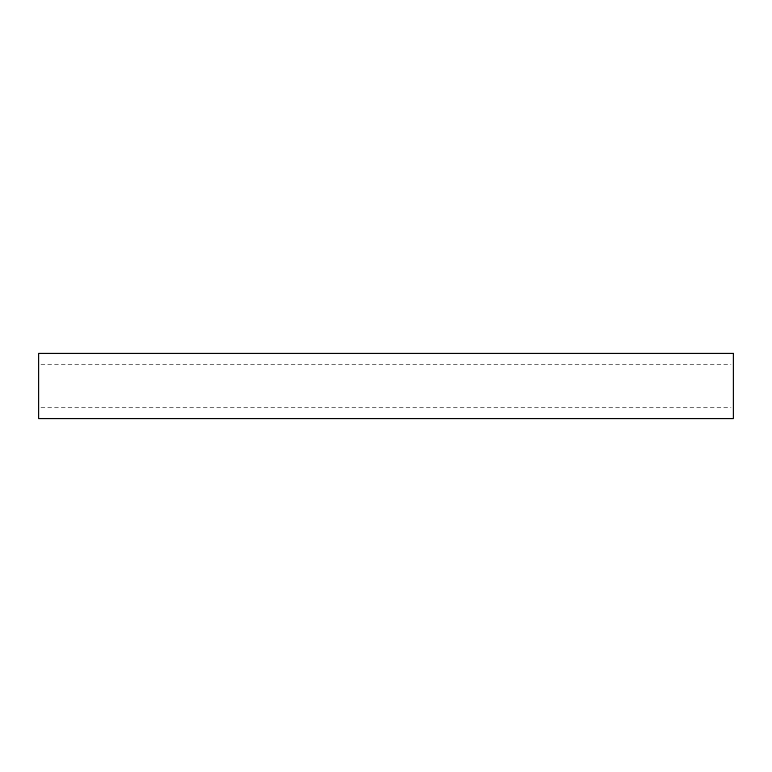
<?xml version="1.0" encoding="UTF-8"?>
<svg xmlns="http://www.w3.org/2000/svg" width="772" height="772" viewBox="0 0 772 772"><rect width="100%" height="100%" fill="white"/><g stroke="black" fill="none" stroke-linecap="round" stroke-linejoin="round"><path stroke-width="0.58" stroke-dasharray="3.86 2.9" d="M41.012 364.287L730.987 364.287M41.012 407.712L730.987 407.712"/><path stroke-width="1.16" d="M733.4 353.431L38.6 353.431L38.6 418.569L733.4 418.569L733.4 353.431"/></g></svg>
